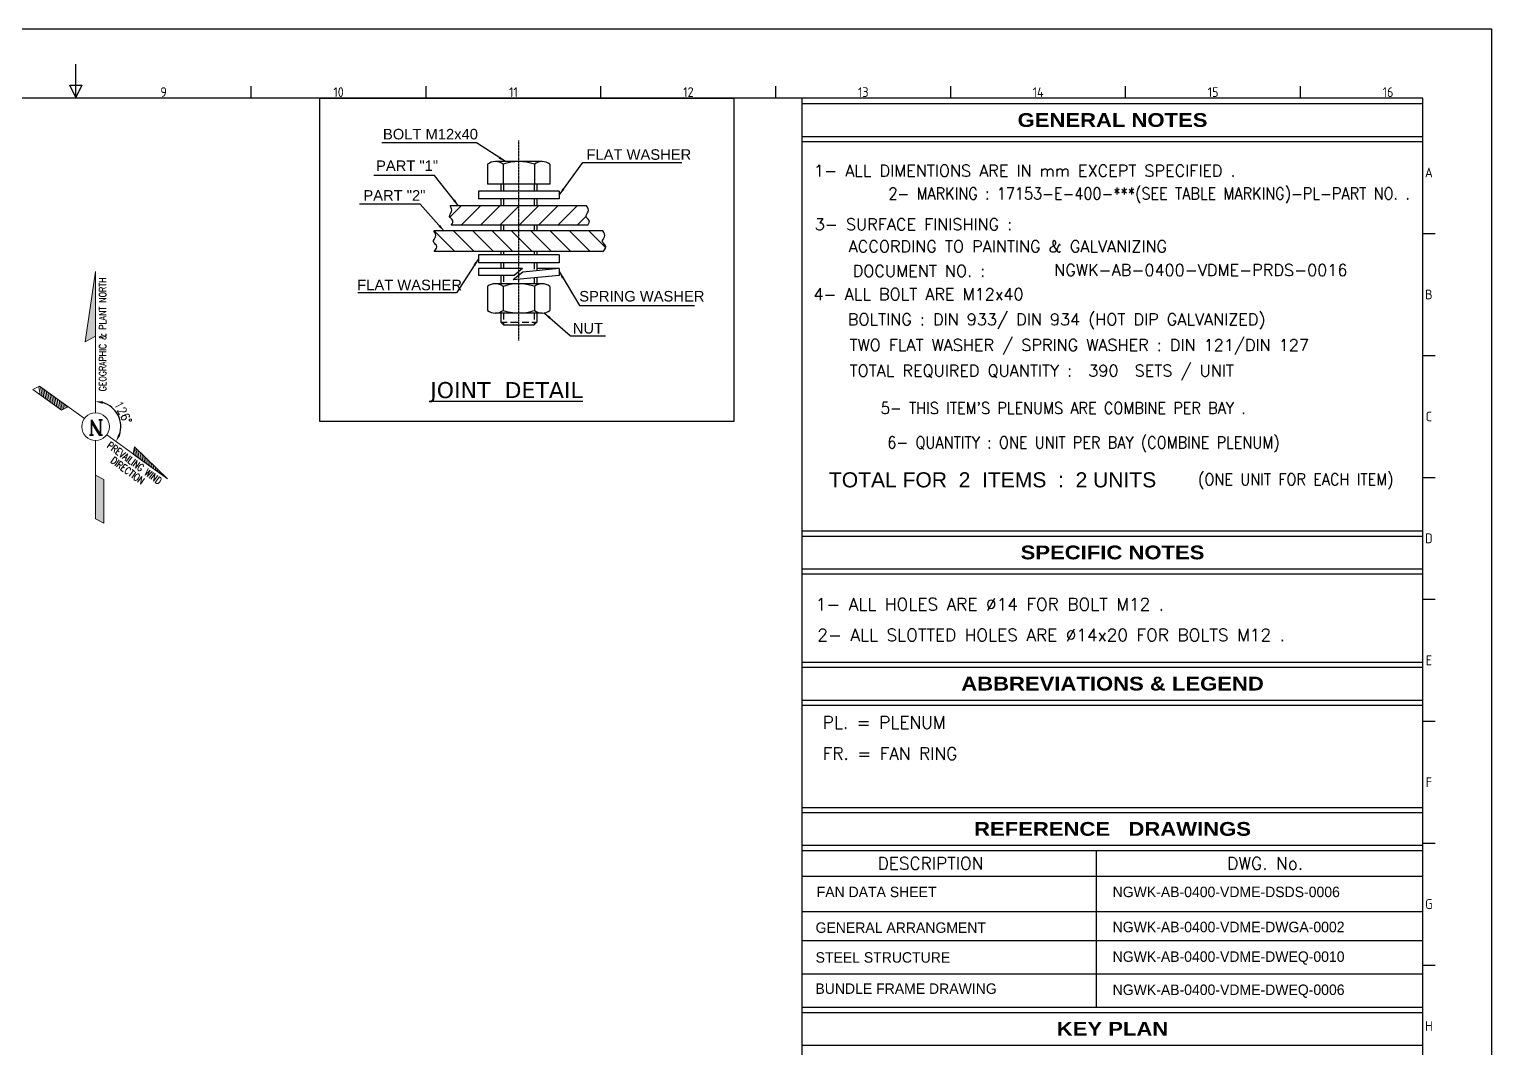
# Model space of a CAD drawing. Header units: inches. Extents: x 98758 to 118468, y 66787 to 119708.
# Drawn here: x 108514 to 118468, y 112778 to 119708 of the extents above; entities that cross this region are included whole.
import ezdxf
from ezdxf.enums import TextEntityAlignment as Align

# ---------------------------------------------------------------- set-up
doc = ezdxf.new("R2010")
doc.units = ezdxf.units.IN
doc.header["$MEASUREMENT"] = 0
doc.linetypes.add('CENTER2', pattern=[1.125, 0.75, -0.125, 0.125, -0.125])
doc.linetypes.add('DASHED2', pattern=[9.525, 6.35, -3.175])
for name, color, linetype in [('2-CENTER', 3, 'CENTER2'), ('3-TEXT', 6, 'Continuous'), ('4-HIDELINE', 42, 'DASHED2'), ('Border', 7, 'Continuous'), ('CADRE', 5, 'Continuous'), ('PV-38C9D', 7, 'Continuous'), ('TEXT', 6, 'Continuous'), ('TITLE', 4, 'Continuous')]:
    doc.layers.add(name, color=color, linetype=linetype)
doc.styles.add('ARIAL BLACK', font='')
doc.styles.add('CPFRAC', font='cpfrac')
doc.styles.add('ISO Proportional', font='isocp.shx')
doc.styles.add('ROMANS', font='ROMANS.shx', dxfattribs={"width": 0.9})
doc.styles.add('ROMANT', font='romant', dxfattribs={"height": 400})
doc.styles.add('style10', font='swissl.ttf', dxfattribs={"height": 40})
doc.styles.add('style2', font='romans.shx')
doc.styles.add('style3', font='swissl.ttf')
doc.styles.add('ver', font='verdana.ttf')
doc.styles.get('ARIAL BLACK').set_extended_font_data('Arial Black')
doc.dimstyles.new('2', dxfattribs={"dimtxt": 32, "dimasz": 28, "dimexe": 1, "dimexo": 3, "dimgap": 5, "dimtad": 1, "dimdec": 0, "dimzin": 0, "dimdsep": 46, "dimtxsty": 'style2', "dimcen": 0.09, "dimclrd": 6, "dimclre": 6, "dimclrt": 2, "dimadec": 0, "dimazin": 0, "dimtfac": 1, "dimtdec": 0, "dimtmove": 0, "dimatfit": 3, "dimfxl": 1, "dimtolj": 1, "dimtzin": 0, "dimarcsym": 0})
doc.dimstyles.new('4', dxfattribs={"dimtxt": 70, "dimasz": 60, "dimexe": 3, "dimexo": 5, "dimgap": 12, "dimtad": 1, "dimdec": 0, "dimdsep": 46, "dimtxsty": 'ROMANS', "dimcen": 2.5, "dimclrd": 6, "dimclre": 6, "dimclrt": 2, "dimadec": 0, "dimazin": 0, "dimtfac": 1, "dimtdec": 0, "dimtmove": 0, "dimatfit": 3, "dimfxl": 1, "dimarcsym": 0})

# ---------------------------------------------------------------- blocks, each defined once
blk = doc.blocks.new('*D39')
at = {"color": 6, "lineweight": -2, "transparency": 16777216}
blk.add_arc((95947, 101747), 204, 340.9364, 73.0668, dxfattribs=at)
at = {"color": 6, "transparency": 16777216}
for points in [[(96005, 101932), (96008, 101952), (95947, 101951)], [(96148, 101676), (96131, 101685), (96112, 101627)]]:
    blk.add_solid(points, dxfattribs=at)
at = {"layer": 'Defpoints', "color": 0, "transparency": 16777216}
for p in [(95947, 103003), (95947, 101859), (96037, 101681), (96149, 101768), (96529, 101324)]:
    blk.add_point(p, dxfattribs=at)
at = {"color": 2, "transparency": 16777216, "insert": (96170, 101861), "char_height": 70, "attachment_point": 5, "rotation": 297.0016, "style": 'ROMANS'}
blk.add_mtext('126°', dxfattribs=at)
blk = doc.blocks.new('KADR')
at = {"layer": 'CADRE', "color": 2}
for p, q in [((231953, 8142), (231953, 8408)), ((231953, 8142), (231904, 8239)), ((231904, 8239), (232002, 8239)), ((232002, 8239), (231953, 8142)), ((233351, 8136), (233351, 8233)), ((234747, 8136), (234747, 8233)), ((236142, 8136), (236142, 8233)), ((237537, 8136), (237537, 8233)), ((238933, 8136), (238933, 8233)), ((240328, 8136), (240328, 8233)), ((241723, 8136), (241723, 8233)), ((242699, 7057), (242796, 7057)), ((242699, 6084), (242796, 6084)), ((242699, 5112), (242796, 5112)), ((242699, 4140), (242796, 4140)), ((242699, 3167), (242796, 3167)), ((242699, 2195), (242796, 2195)), ((242699, 1222), (242796, 1222))]:
    blk.add_line(p, q, dxfattribs=at)
at = {"layer": 'CADRE', "color": 1}
blk.add_lwpolyline([(220146, -7651), (243249, -7651), (243249, 8686), (220146, 8686)], close=True, dxfattribs=at)
at = {"layer": 'CADRE'}
blk.add_lwpolyline([(220696, -7101), (242699, -7101), (242699, 8136), (220696, 8136)], close=True, dxfattribs=at)
at = {"layer": 'CADRE', "color": 2, "style": 'ISO Proportional'}
for s, p in [('9', (232653, 8185)), ('10', (234049, 8185)), ('11', (235444, 8185)), ('12', (236840, 8185)), ('13', (238235, 8185)), ('14', (239630, 8185)), ('15', (241026, 8185)), ('16', (242421, 8185)), ('A', (242747, 7543)), ('B', (242747, 6571)), ('C', (242747, 5598)), ('D', (242747, 4626)), ('E', (242747, 3653)), ('F', (242747, 2681)), ('G', (242747, 1709)), ('H', (242747, 736))]:
    blk.add_text(s, height=77.8, dxfattribs=at).set_placement(p, align=Align.MIDDLE)
blk = doc.blocks.new('RGER')
at = {"layer": 'Border'}
for points in [[(95946.8, 103003), (95863.6, 102435.4), (95947.1, 102479.5)], [(96013.6, 101318.5), (95946.8, 101353.6), (95946.8, 101001.2), (96013.6, 100966.1)]]:
    blk.add_hatch(color=1, dxfattribs=at).paths.add_polyline_path(points)
at = {"layer": 'Border', "color": 1, "linetype": 'Continuous', "lineweight": 0}
for p, q in [((95863.6, 102435.4), (95946.8, 103003)), ((95946.6, 102479.5), (95863.1, 102435.4)), ((95946.8, 101353.6), (96013.6, 101318.5)), ((96013.6, 101318.5), (96013.6, 100966.1)), ((96013.6, 100966.1), (95946.8, 101001.2))]:
    blk.add_line(p, q, dxfattribs=at)
at = {"layer": 'Border', "color": 3, "linetype": 'Continuous', "lineweight": 0}
for p, q in [((95946.8, 101858.6), (95946.8, 103003)), ((95439.1, 102048.7), (95493.9, 102075.8)), ((95439.1, 102048.7), (95493.9, 102075.8)), ((95670.1, 101881), (95439.1, 102048.7)), ((95670.1, 101881), (95439.1, 102048.7)), ((95488.3, 102073), (95499, 102005.2)), ((95493.9, 102075.8), (95856.4, 101812.6)), ((95493.9, 102075.8), (95724.9, 101908)), ((95501.9, 102070), (95513.9, 101994.5)), ((95516.8, 102059.2), (95528.7, 101983.7)), ((95531.7, 102048.4), (95543.6, 101972.9)), ((95546.5, 102037.6), (95558.4, 101962.1)), ((95561.4, 102026.8), (95573.3, 101951.3)), ((95576.2, 102016), (95588.2, 101940.5)), ((95591.1, 102005.2), (95603, 101929.7)), ((95606, 101994.4), (95617.9, 101918.9)), ((95620.8, 101983.6), (95632.8, 101908.1)), ((95635.7, 101972.8), (95647.6, 101897.3)), ((95650.6, 101962), (95662.5, 101886.5)), ((95665.4, 101951.2), (95676, 101883.9)), ((95680.3, 101940.4), (95688.3, 101890)), ((95695.1, 101929.6), (95700.5, 101896)), ((95710, 101918.8), (95712.7, 101902)), ((95724.9, 101908), (95670.1, 101881)), ((95724.9, 101908), (95670.1, 101881)), ((96037.3, 101681.1), (96529.3, 101323.7)), ((95946.8, 101001.2), (95946.8, 101634.8)), ((96263.5, 101583.6), (96251.6, 101525.4)), ((96261.3, 101572.1), (96270.9, 101511.3)), ((96263.5, 101583.6), (96529.2, 101323.7)), ((96529.2, 101323.7), (96263.5, 101583.6)), ((96274.3, 101573.1), (96285.7, 101500.5)), ((96289.8, 101557.9), (96300.6, 101489.7)), ((96252.1, 101524.9), (96529.2, 101323.7)), ((96254, 101534.8), (96256, 101522.1)), ((96305.4, 101542.6), (96315.4, 101478.9)), ((96320.9, 101527.4), (96330.3, 101468.1)), ((96336.5, 101512.2), (96345.2, 101457.3)), ((96352.1, 101497), (96360, 101446.5)), ((96367.6, 101481.8), (96374.9, 101435.8)), ((96383.2, 101466.5), (96389.7, 101425)), ((96398.7, 101451.3), (96404.6, 101414.2)), ((95946.8, 101353.6), (96013.6, 101318.5)), ((96414.3, 101436.1), (96419.5, 101403.4)), ((96429.9, 101420.9), (96434.3, 101392.6)), ((96445.4, 101405.6), (96449.2, 101381.8)), ((96461, 101390.4), (96464.1, 101371)), ((96476.6, 101375.2), (96478.9, 101360.2)), ((96492.1, 101360), (96493.8, 101349.4)), ((96507.7, 101344.8), (96508.6, 101338.6)), ((96523.2, 101329.5), (96523.5, 101327.8)), ((96013.6, 101318.5), (96013.6, 100966.1)), ((96013.6, 100966.1), (95946.8, 101001.2))]:
    blk.add_line(p, q, dxfattribs=at)
blk.add_ellipse((95946.8, 101746.8), major_axis=(-79.1, -79.1), ratio=1, start_param=3.9269908, end_param=10.2101761, dxfattribs=at)
at = {"layer": 'Border', "color": 2, "style": 'ROMANS', "width": 0.8}
for s, height, rotation, p in [('GEOGRAPHIC & PLANT NORTH', 57.811, 90, (96003.9, 102494.2)), ('PREVAILING WIND', 57.811, 324, (96262.6, 101452.5)), ('DIRECTION', 57.81, 324, (96206.7, 101391.6))]:
    blk.add_text(s, height=height, rotation=rotation, dxfattribs=at).set_placement(p, align=Align.MIDDLE)
at = {"layer": 'Border', "color": 3, "linetype": 'Continuous', "lineweight": 0, "style": 'ROMANT'}
blk.add_text('N', height=123.2, rotation=180.03323, dxfattribs=at).set_placement((96014.3, 101801.7))
dim = blk.add_angular_dim_2l(base=(96149.5, 101768.1), line1=((95946.8, 101858.6), (95946.8, 103003)), line2=((96037.3, 101681.1), (96529.3, 101323.7)), dimstyle='4')
dim.commit()
dim.dimension.update_dxf_attribs({"geometry": '*D39', "text_midpoint": (96170.3, 101860.6)})

msp = doc.modelspace()

# ---------------------------------------------------------------- hatches: boundary and pattern name
at = {"ltscale": 100}
h = msp.add_hatch(dxfattribs=at)
h.set_pattern_fill('ANSI31', color=4, scale=743.820354, style=0)
h.set_pattern_definition([(45, (433296.25, 124641.45), (-65.745052, 65.745052), [])])
edge = h.paths.add_edge_path()
edge.add_spline(control_points=[(112315.8, 118375.1), (112325, 118387.3), (112334.1, 118408.4), (112292, 118433.6), (112327.9, 118469.1), (112316.5, 118493.5), (112307.3, 118506.8)], knot_values=[1.817322, 1.817322, 1.817322, 1.817322, 4.978129, 7.500432, 10.325392, 13.815981, 13.815981, 13.815981, 13.815981], degree=3, periodic=0)
edge.add_line((112307.3, 118506.8), (111845.9, 118506.8))
edge.add_line((111845.9, 118506.8), (111845.9, 118375.1))
edge.add_line((111845.9, 118375.1), (112315.8, 118375.1))
edge = h.paths.add_edge_path()
edge.add_line((111845.9, 118375.1), (111845.9, 118506.8))
edge.add_line((111845.9, 118506.8), (111378.2, 118506.8))
edge.add_spline(control_points=[(111378.2, 118506.8), (111387.5, 118493.5), (111398.9, 118469.1), (111363, 118433.6), (111405, 118408.4), (111396, 118387.3), (111386.7, 118375.1)], knot_values=[1.817322, 1.817322, 1.817322, 1.817322, 5.307912, 8.132872, 10.655175, 13.815981, 13.815981, 13.815981, 13.815981], degree=3, periodic=0)
edge.add_line((111386.7, 118375.1), (111845.9, 118375.1))
h = msp.add_hatch(dxfattribs=at)
h.set_pattern_fill('ANSI31', color=4, scale=743.820354, angle=90, style=0)
h.set_pattern_definition([(135, (433296.25, 124641.45), (-65.745052, -65.745052), [])])
edge = h.paths.add_edge_path()
edge.add_spline(control_points=[(112420.7, 118196.3), (112433.6, 118211.2), (112448.7, 118235.4), (112403.3, 118262.6), (112439.2, 118298.2), (112427.8, 118322.5), (112418.6, 118335.8)], knot_values=[1.145697, 1.145697, 1.145697, 1.145697, 4.978129, 7.500432, 10.325392, 13.815981, 13.815981, 13.815981, 13.815981], degree=3, periodic=0)
edge.add_line((112418.6, 118335.8), (111845.9, 118335.8))
edge.add_line((111845.9, 118335.8), (111845.9, 118196.3))
edge.add_line((111845.9, 118196.3), (112420.7, 118196.3))
edge = h.paths.add_edge_path()
edge.add_line((111845.9, 118196.3), (111845.9, 118335.8))
edge.add_line((111845.9, 118335.8), (111269, 118335.8))
edge.add_spline(control_points=[(111269, 118335.8), (111278.2, 118322.5), (111289.7, 118298.2), (111253.8, 118262.6), (111299.2, 118235.4), (111284.1, 118211.2), (111271.1, 118196.3)], knot_values=[1.145697, 1.145697, 1.145697, 1.145697, 4.636286, 7.461247, 9.983549, 13.815981, 13.815981, 13.815981, 13.815981], degree=3, periodic=0)
edge.add_line((111271.1, 118196.3), (111845.9, 118196.3))

# ---------------------------------------------------------------- linework, layer by layer
at = {"color": 5, "ltscale": 200}
msp.add_line((113775.4, 109967.6), (113775.4, 119238.9), dxfattribs=at)
for p, q in [((111633.4, 118789.3), (111633.5, 118654.1)), ((112005.3, 118807.5), (111686.6, 118807.5)), ((111739.7, 118789.3), (111739.7, 118654.1)), ((111952.1, 118789.3), (111952.2, 118654.1)), ((112058.4, 118789.3), (112058.4, 118654.1)), ((112058.4, 118654.1), (111633.5, 118654.1)), ((111723.2, 118654.1), (111723.2, 118606.3)), ((111968.6, 118654.1), (111968.6, 118606.3)), ((112120.4, 118606.3), (111571.5, 118606.3)), ((111571.5, 118606.3), (111571.5, 118553.4)), ((112120.4, 118606.3), (112120.4, 118553.4)), ((112307.3, 118506.8), (111378.2, 118506.8)), ((112120.4, 118553.4), (111571.5, 118553.4)), ((111723.1, 118553.4), (111723.1, 118506.8)), ((111968.6, 118553.4), (111968.6, 118506.8)), ((112315.8, 118375.1), (111386.7, 118375.1)), ((111723.2, 118375.1), (111723.2, 118335.8)), ((111968.6, 118375.1), (111968.6, 118335.8)), ((112418.6, 118335.8), (111269, 118335.8)), ((112420.7, 118196.3), (111271.1, 118196.3)), ((112120.4, 118172.5), (111571.5, 118172.5)), ((111571.5, 118172.5), (111571.5, 118119.6)), ((111723.2, 118196.3), (111723.2, 118172.5)), ((111968.6, 118196.3), (111968.6, 118172.5)), ((112120.4, 118172.5), (112120.4, 118119.6)), ((112120.4, 118119.6), (111571.5, 118119.6)), ((111871.9, 118080.5), (111571.5, 118080.5)), ((111571.5, 118080.5), (111571.5, 118033.6)), ((111723.2, 118119.6), (111723.1, 118080.5)), ((111871.9, 118080.5), (111815.8, 118033.6)), ((112120.4, 118080.5), (111873.1, 118055.7)), ((111968.6, 118119.6), (111968.6, 118065.3)), ((112120.4, 118080.5), (111968.6, 118080.5)), ((112120.4, 118080.5), (112120.4, 118033.3)), ((111815.8, 118033.6), (111571.5, 118033.6)), ((111633.4, 117958.2), (111633.4, 117795.2)), ((112005.3, 117976.4), (111686.5, 117976.4)), ((111723.1, 118033.6), (111723.1, 117976.4)), ((111739.7, 117958.2), (111739.6, 117795.2)), ((111873.1, 118055.7), (111808.5, 118002)), ((112120.4, 118033.3), (111808.5, 118002)), ((111952.1, 117958.1), (111952.1, 117795.2)), ((111968.6, 118018.1), (111968.6, 117976.4)), ((112058.4, 117958.1), (112058.3, 117795.2)), ((111802.5, 117776.9), (111686.5, 117776.9)), ((111723.2, 117776.9), (111723.1, 117715.2)), ((112005.3, 117776.9), (111802.5, 117776.9)), ((111968.6, 117776.9), (111968.6, 117715.2)), ((111742, 117696.4), (111723.1, 117715.2)), ((111742, 117696.4), (111802.5, 117696.4)), ((111802.5, 117696.4), (111949.8, 117696.4)), ((111968.6, 117715.2), (111949.8, 117696.4))]:
    msp.add_line(p, q)
for centre, radius, start, end in [((111686.6, 118721), 86.5, 52.12424, 127.87358), ((111845.9, 118488.8), 318.7, 70.52771, 109.47066), ((112005.3, 118721), 86.5, 52.12424, 127.87359), ((111686.5, 117889.8), 86.5, 52.12424, 127.87358), ((111845.9, 117657.6), 318.7, 86.65435, 109.47066), ((111845.9, 117657.6), 318.7, 70.52771, 86.65435), ((112005.2, 117889.8), 86.5, 52.12424, 127.87359), ((111686.5, 117863.5), 86.5, 232.12424, 307.87359), ((111845.9, 118095.6), 318.7, 250.52717, 262.17485), ((111845.9, 118095.6), 318.7, 273.34416, 289.47012), ((112005.2, 117863.4), 86.5, 232.12424, 307.87358)]:
    msp.add_arc(centre, radius, start, end)
at = {"layer": '2-CENTER', "ltscale": 9}
msp.add_line((111845.9, 117591.3), (111845.9, 118951.2), dxfattribs=at)
at = {"layer": '4-HIDELINE', "ltscale": 7}
for p, q in [((111742, 118654.1), (111742, 118606.3)), ((111949.8, 118654.1), (111949.8, 118606.3)), ((111742, 118553.4), (111742, 118506.8)), ((111949.8, 118553.4), (111949.8, 118506.8)), ((111742, 118375.1), (111742, 118335.8)), ((111949.8, 118375.1), (111949.8, 118335.8)), ((111742, 118196.3), (111742, 118172.5)), ((111949.8, 118196.3), (111949.8, 118172.5)), ((111742, 118119.6), (111742, 118080.5)), ((111949.8, 118119.6), (111949.8, 118063.4)), ((111742, 118033.6), (111742, 117976.4)), ((111949.8, 118016.2), (111949.8, 117976.4)), ((111742, 117777), (111742, 117696.4)), ((111949.8, 117776.9), (111949.8, 117696.4)), ((111723.1, 117715.2), (111802.5, 117715.2)), ((111802.5, 117715.2), (111968.6, 117715.2))]:
    msp.add_line(p, q, dxfattribs=at)
at = {"layer": '4-HIDELINE', "color": 6, "linetype": 'ByBlock', "ltscale": 7}
for points, knots in [([(111386.7, 118375.1), (111396, 118387.3), (111405, 118408.4), (111363, 118433.6), (111398.9, 118469.1), (111387.5, 118493.5), (111378.2, 118506.8)], [1.817322, 1.817322, 1.817322, 1.817322, 4.978129, 7.500432, 10.325392, 13.815981, 13.815981, 13.815981, 13.815981]), ([(112315.8, 118375.1), (112325, 118387.3), (112334.1, 118408.4), (112292, 118433.6), (112327.9, 118469.1), (112316.5, 118493.5), (112307.3, 118506.8)], [1.817322, 1.817322, 1.817322, 1.817322, 4.978129, 7.500432, 10.325392, 13.815981, 13.815981, 13.815981, 13.815981]), ([(111271.1, 118196.3), (111284.1, 118211.2), (111299.2, 118235.4), (111253.8, 118262.6), (111289.7, 118298.2), (111278.2, 118322.5), (111269, 118335.8)], [1.145697, 1.145697, 1.145697, 1.145697, 4.978129, 7.500432, 10.325392, 13.815981, 13.815981, 13.815981, 13.815981]), ([(112420.7, 118196.3), (112433.6, 118211.2), (112448.7, 118235.4), (112403.3, 118262.6), (112439.2, 118298.2), (112427.8, 118322.5), (112418.6, 118335.8)], [1.145697, 1.145697, 1.145697, 1.145697, 4.978129, 7.500432, 10.325392, 13.815981, 13.815981, 13.815981, 13.815981])]:
    msp.add_open_spline(points, degree=3, knots=knots, dxfattribs=at)
at = {"layer": 'CADRE', "color": 2}
for p, q in [((113775.4, 119201.9), (117999.1, 119201.9)), ((113775.4, 118979), (117999.1, 118979)), ((113775.4, 116259.5), (117999.1, 116259.5)), ((113775.4, 116036.6), (117999.1, 116036.6)), ((113775.4, 115366.8), (117999.1, 115366.8)), ((113775.4, 115143.9), (117999.1, 115143.9)), ((113775.4, 114378.2), (117999.1, 114378.2)), ((113775.4, 114155.3), (117999.1, 114155.3)), ((113775.4, 113018.1), (117999.1, 113018.1)), ((113775.4, 112795.2), (117999.1, 112795.2))]:
    msp.add_line(p, q, dxfattribs=at)
at = {"layer": 'CADRE'}
for p, q in [((113775.4, 118943.8), (117999.1, 118943.8)), ((113775.4, 116294.7), (117999.1, 116294.7)), ((113775.4, 116001.4), (117999.1, 116001.4)), ((113775.4, 115402), (117999.1, 115402)), ((113775.4, 115108.7), (117999.1, 115108.7)), ((113775.4, 114413.4), (117999.1, 114413.4)), ((113775.4, 114120.1), (117999.1, 114120.1)), ((113775.4, 113053.3), (117999.1, 113053.3))]:
    msp.add_line(p, q, dxfattribs=at)
at = {"layer": 'CADRE', "color": 1}
for p, q in [((115776.3, 114120.1), (115776.3, 113053.3)), ((113775.4, 113944.1), (117999.1, 113944.1)), ((113775.4, 113704.1), (117999.1, 113704.1)), ((113775.4, 113506.8), (117999.1, 113506.8)), ((113775.4, 113281.4), (117999.1, 113281.4))]:
    msp.add_line(p, q, dxfattribs=at)
at = {"layer": 'TEXT', "color": 5}
msp.add_lwpolyline([(113308.8, 117040), (110493.2, 117040), (110493, 119238.9), (113308.8, 119238.9)], close=True, dxfattribs=at)

# ---------------------------------------------------------------- block references
at = {"color": 11, "xscale": 0.8531673485664547, "yscale": 0.8531673485664547, "zscale": 0.8531673485664547}
msp.add_blockref('KADR', (-89063.3, 112297.4), dxfattribs=at)
at = {"xscale": 0.84, "yscale": 0.84, "zscale": 0.84}
msp.add_blockref('RGER', (28370.3, 31536.3), dxfattribs=at)

# ---------------------------------------------------------------- texts
at = {"layer": '3-TEXT', "color": 2, "style": 'ver'}
msp.add_text('%%UJOINT  DETAIL', height=109.35, dxfattribs=at).set_placement((111243.3, 117198.4))
at = {"layer": 'CADRE', "color": 1, "style": 'ARIAL BLACK'}
for s, height, p in [('GENERAL NOTES', 93.861, (115887.3, 119090.5)), ('SPECIFIC NOTES', 93.861, (115887.3, 116148)), ('ABBREVIATIONS & LEGEND', 93.861, (115887.3, 115255.4)), ('REFERENCE   DRAWINGS', 93.861, (115887.3, 114266.8)), ('KEY PLAN', 93.86, (115887.3, 112906.7))]:
    msp.add_text(s, height=height, dxfattribs=at).set_placement(p, align=Align.MIDDLE_CENTER)
at = {"layer": 'CADRE', "color": 2, "style": 'ROMANS'}
for s, height, p in [('1- ALL DIMENTIONS ARE IN mm EXCEPT SPECIFIED .', 80, (113855.3, 118705.2)), ('3- SURFACE FINISHING :  ', 80, (113860.9, 118340.8)), ('  ACCORDING TO PAINTING & GALVANIZING', 80, (113981.8, 118190.4)), (' DOCUMENT NO. :', 80, (114064.2, 118023.4)), ('4- ALL BOLT ARE M12x40', 80, (113852, 117865.4)), (' BOLTING : DIN 933/ DIN 934 (HOT DIP GALVANIZED) ', 80, (114031.2, 117693.7)), ('TWO FLAT WASHER / SPRING WASHER : DIN 121/DIN 127', 80, (114097.3, 117519.4)), ('TOTAL REQUIRED QUANTITY :  390  SETS / UNIT', 80, (114097.3, 117344.9)), ('1- ALL HOLES ARE %%c14 FOR BOLT M12 .', 84.475, (113867.1, 115753.2)), ('2- ALL SLOTTED HOLES ARE %%c14x20 FOR BOLTS M12 .', 84.475, (113878.3, 115544.2))]:
    msp.add_text(s, height=height, dxfattribs=at).set_placement(p)
msp.add_text('NGWK-AB-0400-VDME-PRDS-0016', height=80, dxfattribs=at).set_placement((116488.4, 118069.8), align=Align.MIDDLE)
for s, p in [('PL. = PLENUM', (113915, 114990.6)), ('FR. = FAN RING', (113915, 114779.4))]:
    msp.add_text(s, height=84.475, dxfattribs=at).set_placement(p, align=Align.MIDDLE_LEFT)
for s, height, p in [('DESCRIPTION', 84.475, (114648.3, 114032.1)), ('DWG. No.', 84.47, (116926.1, 114032.1))]:
    msp.add_text(s, height=height, dxfattribs=at).set_placement(p, align=Align.MIDDLE_CENTER)
at = {"layer": 'CADRE', "color": 2, "char_height": 80, "attachment_point": 3, "style": 'ROMANS'}
for s, insert, width in [('2- MARKING : 17153-E-400-***(SEE TABLE MARKING)-PL-PART NO. .{\\H1.333x;          }', (117910.8, 118630.4), 21694.144), ('6- QUANTITY : ONE UNIT PER BAY (COMBINE PLENUM)', (117024.2, 116936.3), 8681.276), ('(ONE UNIT FOR EACH ITEM)', (117799.4, 116685.3), 8681.276)]:
    msp.add_mtext(s, dxfattribs=dict(at, insert=insert, width=width))
at = {"layer": 'CADRE', "color": 7, "insert": (116794.2, 117170.8), "char_height": 80, "width": 8681.276, "attachment_point": 3, "style": 'ROMANS'}
msp.add_mtext("5- THIS ITEM'S PLENUMS ARE COMBINE PER BAY .", dxfattribs=at)
at = {"layer": 'PV-38C9D', "color": 2, "style": 'style10'}
for s, height, p in [('BOLT M12x40', 71.772, (110921.7, 118958.6)), ('FLAT WASHER ', 71.772, (112307, 118819.8)), ('PART "1" ', 71.77, (110874.8, 118743.8)), ('PART "2" ', 71.77, (110788.6, 118541.7)), ('FLAT WASHER ', 71.772, (110746.5, 117932.2)), ('SPRING WASHER', 71.772, (112257.7, 117855.6)), ('NUT ', 71.77, (112213.4, 117637.6))]:
    msp.add_text(s, height=height, dxfattribs=at).set_placement(p)
at = {"layer": 'TITLE', "color": 2, "style": 'CPFRAC'}
for s, p in [('FAN DATA SHEET ', (113873.7, 113802.3)), ('NGWK-AB-0400-VDME-DSDS-0006', (115888.1, 113802.4)), ('NGWK-AB-0400-VDME-DWGA-0002', (115888.2, 113563.6)), ('NGWK-AB-0400-VDME-DWEQ-0010', (115888.2, 113361.9)), ('BUNDLE FRAME DRAWING', (113865.2, 113144.1)), ('NGWK-AB-0400-VDME-DWEQ-0006', (115888.2, 113136.5))]:
    msp.add_text(s, height=71.274, dxfattribs=at).set_placement(p)
for s, p in [('GENERAL ARRANGMENT', (113866.4, 113595)), ('STEEL STRUCTURE', (113866.4, 113392.2))]:
    msp.add_text(s, height=71.274, dxfattribs=at).set_placement(p, align=Align.MIDDLE_LEFT)
at = {"layer": 'TITLE', "color": 7, "insert": (116184.7, 116693.4), "char_height": 102.499, "width": 8681.276, "attachment_point": 3, "style": 'style3'}
msp.add_mtext(' TOTAL FOR  2  ITEMS  :  2 UNITS', dxfattribs=at)

# ---------------------------------------------------------------- leaders
for points in [[(111756, 118807.5), (111559.3, 118936.4), (110913.4, 118936.4)], [(112120.4, 118579.8), (112282.4, 118802.5), (112957, 118802.5)], [(111436.9, 118505.7), (111272.2, 118712.9), (110860.7, 118712.9)], [(111339.1, 118333.5), (111174.4, 118517.4), (110762.9, 118517.4)], [(111571.5, 118146), (111422.6, 117914.9), (110750.4, 117914.9)], [(112120.3, 118059.6), (112259.8, 117828.4), (113042.4, 117828.4)], [(112020.9, 117776), (112198.9, 117622.6), (112436, 117622.6)]]:
    msp.add_leader(points, dimstyle='2', override={"dimasz": 50})

doc.saveas('drawing.dxf')
